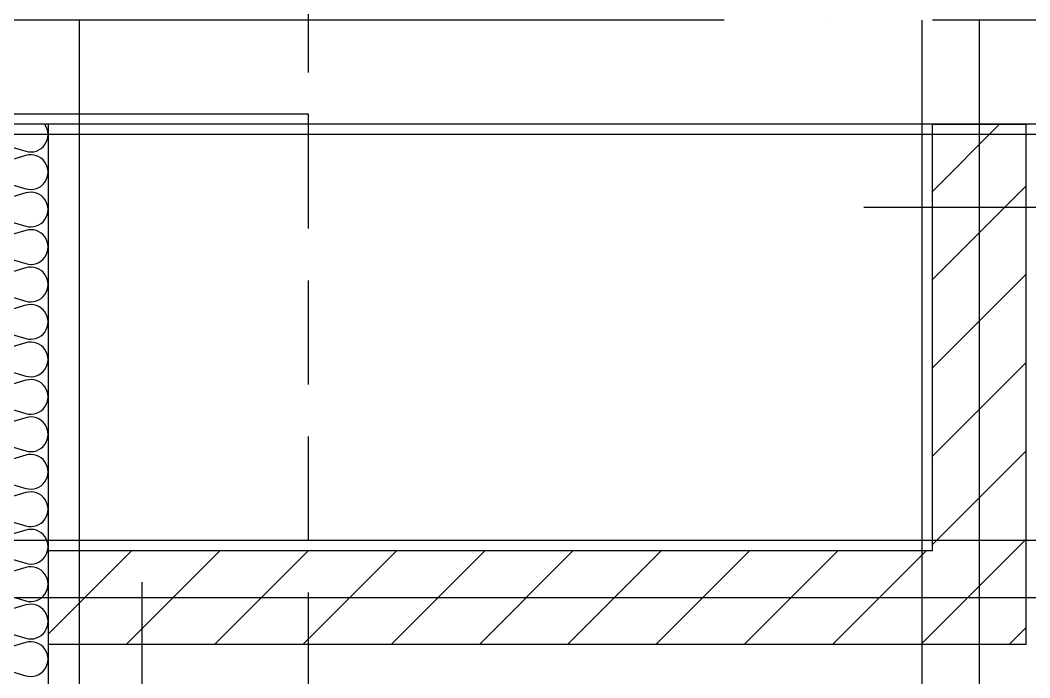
# Model space of a CAD drawing. Header units: millimetres. Extents: x 0 to 1390178, y 0 to 110113.
# Drawn here: x 692585 to 693556, y 22939 to 23571 of the extents above; entities that cross this region are included whole.
import ezdxf
from ezdxf.xclip import XClip

# ---------------------------------------------------------------- set-up
doc = ezdxf.new("R2010")
doc.units = ezdxf.units.MM
doc.header["$LTSCALE"] = 100
doc.header["$XCLIPFRAME"] = 0
doc.linetypes.add('X - 단위세대 확장형$0$CEN', pattern=[62, 60, -1, 0, -1])
doc.linetypes.add('X - 단위세대 확장형$0$HID', pattern=[1.5, 1, -0.5])
for name, color, linetype in [('SYM', 7, 'Continuous'), ('X - 단위세대 확장형$0$A-CEN', 1, 'X - 단위세대 확장형$0$CEN'), ('X - 단위세대 확장형$0$A-CON', 2, 'Continuous'), ('X - 단위세대 확장형$0$A-INS', 9, 'Continuous'), ('X - 단위세대 확장형$0$A-WALB', 3, 'Continuous'), ('X - 단위세대 확장형$0$AA-WAXM-CONC', 2, 'Continuous'), ('X - 단위세대 확장형$0$AA-XXXX-CNTL', 1, 'X - 단위세대 확장형$0$CEN'), ('X - 단위세대 확장형$0$AA-XXXX-PATT', 8, 'Continuous'), ('X - 단위세대 확장형$0$결로방지단열재', 7, 'X - 단위세대 확장형$0$HID')]:
    doc.layers.add(name, color=color, linetype=linetype)
doc.layers.add('X - 단위세대 확장형$0$A-MC', color=171, linetype='Continuous', plot=False)

# ---------------------------------------------------------------- blocks, each defined once
blk = doc.blocks.new('X - 단위세대 확장형$0$20220222-결로')
at = {"layer": 'X - 단위세대 확장형$0$A-CON'}
for p, q in [((-30820, 30), (-30370, 30)), ((-30370, 30), (-30370, 20))]:
    blk.add_line(p, q, dxfattribs=at)
at = {"layer": 'X - 단위세대 확장형$0$A-CON', "color": 8}
blk.add_line((-30370, 20), (-30820, 20), dxfattribs=at)
at = {"layer": 'X - 단위세대 확장형$0$결로방지단열재'}
blk.add_lwpolyline([(-31560, 3140), (-31560, 469.88), (-30370, 469.88), (-30370, -2060)], dxfattribs=at)
blk = doc.blocks.new('X - 단위세대 확장형$0$A$Ce5ea5ee9')
at = {"layer": 'X - 단위세대 확장형$0$AA-XXXX-PATT'}
h = blk.add_hatch(dxfattribs=at)
h.set_pattern_fill('_USER', color=256, scale=60, angle=45, style=0, pattern_type=0)
h.set_pattern_definition([(45, (-1048004.314, -42047.375), (-42.426407, 42.426407), [])])
h.paths.add_polyline_path([(5517.67, -4394.26), (5232.67, -4394.26), (5232.67, -4014.26), (6317.67, -4014.26), (6317.67, -3924.26), (5142.67, -3924.26), (5142.67, -4484.26), (5427.67, -4484.26), (5427.67, -5334.26), (6277.67, -5334.26), (6277.67, -5244.26), (5517.67, -5244.26)])
h.paths.add_polyline_path([(797.67, -3184.26), (797.67, -2684.26), (707.67, -2684.26), (707.67, -3094.26), (-142.33, -3094.26), (-142.33, -3184.26)])
at = {"layer": 'X - 단위세대 확장형$0$A-CEN'}
for p, q in [((752.67, -3404.26), (752.67, -2584.26)), ((927.57, -3139.26), (-481.92, -3139.26))]:
    blk.add_line(p, q, dxfattribs=at)
at = {"layer": 'X - 단위세대 확장형$0$A-INS'}
blk.add_lwpolyline([(-142.33, -2684.39), (-142.33, -4414.26), (-380.33, -4414.26)], dxfattribs=at)
at = {"layer": 'X - 단위세대 확장형$0$A-INS', "elevation": 0}
for points in [[(-210.97, -3200.29), (-163.69, -3214.24, 1.337394), (-163.69, -3182.29), (-210.97, -3196.24, -1.337394)], [(-210.97, -3164.29), (-163.69, -3178.24, 1.337394), (-163.69, -3146.29), (-210.97, -3160.24, -1.337394)], [(-210.97, -3128.29), (-163.69, -3142.24, 1.337394), (-163.69, -3110.29), (-210.97, -3124.24, -1.337394)], [(-210.97, -3092.29), (-163.69, -3106.24, 1.337394), (-163.69, -3074.29), (-210.97, -3088.24, -1.337394)], [(-210.97, -3056.29), (-163.69, -3070.24, 1.337394), (-163.69, -3038.29), (-210.97, -3052.24, -1.337394)], [(-210.97, -3020.29), (-163.69, -3034.24, 1.337394), (-163.69, -3002.29), (-210.97, -3016.24, -1.337394)], [(-210.97, -2984.29), (-163.69, -2998.24, 1.337394), (-163.69, -2966.29), (-210.97, -2980.24, -1.337394)], [(-210.97, -2948.29), (-163.69, -2962.24, 1.337394), (-163.69, -2930.29), (-210.97, -2944.24, -1.337394)], [(-210.97, -2912.29), (-163.69, -2926.24, 1.337394), (-163.69, -2894.29), (-210.97, -2908.24, -1.337394)], [(-210.97, -2876.29), (-163.69, -2890.24, 1.337394), (-163.69, -2858.29), (-210.97, -2872.24, -1.337394)], [(-210.97, -2840.29), (-163.69, -2854.24, 1.337394), (-163.69, -2822.29), (-210.97, -2836.24, -1.337394)], [(-210.97, -2804.29), (-163.69, -2818.24, 1.337394), (-163.69, -2786.29), (-210.97, -2800.24, -1.337394)], [(-210.97, -2768.29), (-163.69, -2782.24, 1.337394), (-163.69, -2750.29), (-210.97, -2764.24, -1.337394)], [(-210.97, -2732.29), (-163.69, -2746.24, 1.337394), (-163.69, -2714.29), (-210.97, -2728.24, -1.337394)], [(-210.97, -2696.29), (-163.69, -2710.24, 0.718727), (-145.58, -2684.39, 0.718727)]]:
    blk.add_lwpolyline(points, format="xyb", dxfattribs=at)
at = {"layer": 'X - 단위세대 확장형$0$A-MC'}
for p, q in [((-112.33, -2584.26), (-112.33, -11571.75)), ((697.67, -3404.26), (697.67, -2584.26)), ((2845.04, -2684.26), (693.67, -2684.26)), ((6707.67, -2694.26), (-352.33, -2694.26)), ((2741.8, -2764.26), (641.81, -2764.26)), ((927.57, -3084.26), (-481.92, -3084.26)), ((-52.33, -3124.26), (-52.33, -4582.85))]:
    blk.add_line(p, q, dxfattribs=at)
at = {"layer": 'X - 단위세대 확장형$0$A-WALB'}
for p, q in [((707.67, -3094.26), (707.67, -2684.26)), ((707.67, -2684.26), (797.67, -2684.26)), ((797.67, -3184.26), (797.67, -2684.26)), ((707.67, -3094.26), (-142.33, -3094.26)), ((-142.33, -3094.26), (-142.33, -3184.26)), ((797.67, -3184.26), (-142.33, -3184.26))]:
    blk.add_line(p, q, dxfattribs=at)
at = {"layer": 'X - 단위세대 확장형$0$AA-WAXM-CONC'}
blk.add_line((2297.67, -2684.26), (-1532.33, -2684.26), dxfattribs=at)
at = {"layer": 'X - 단위세대 확장형$0$AA-XXXX-CNTL'}
blk.add_line((6707.67, -2584.26), (-1954.85, -2584.26), dxfattribs=at)
blk = doc.blocks.new('X - 단위세대 확장형', base_point=(-475.36, -286.73))
blk.add_blockref('X - 단위세대 확장형$0$20220222-결로', (70481.98, 39343.11))
blk.add_blockref('X - 단위세대 확장형$0$A$Ce5ea5ee9', (40004.31, 42047.37))

msp = doc.modelspace()

# ---------------------------------------------------------------- block references
at = {"layer": 'SYM'}
ref = msp.add_blockref('X - 단위세대 확장형', (652274.72, -16179.14), dxfattribs=at)
XClip(ref).set_block_clipping_path([(27286.2339647645, 22495.2025850526), (88213.6007378809, 68689.6277392105)])

doc.saveas('drawing.dxf')
